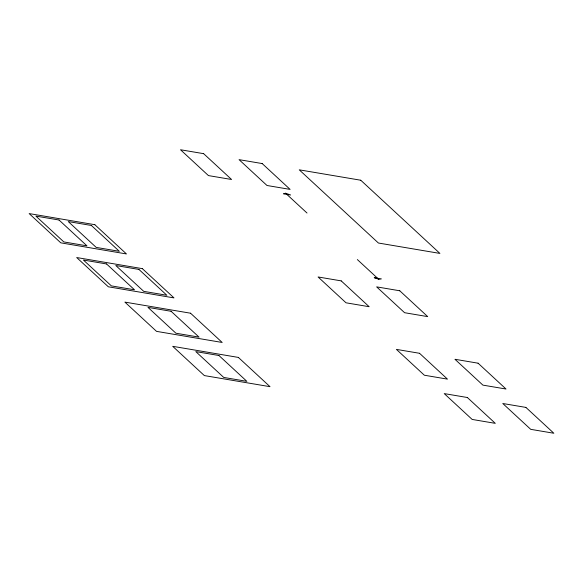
<?xml version="1.0" encoding="UTF-8"?>
<svg xmlns="http://www.w3.org/2000/svg" width="583" height="583" viewBox="0 0 583 583"><rect width="100%" height="100%" fill="white"/><g stroke="black" fill="none" stroke-linecap="round" stroke-linejoin="round"><path stroke-width="0.87" d="M285.816 193.454L283.506 193.789L290.618 194.999L285.597 193.228M378.484 279.133L374.235 277.69L381.355 278.893L378.761 279.366L357.35 259.573M285.532 193.192L307.008 213.028M203.635 153.664L180.497 149.751L208.444 175.592L231.575 179.498L203.635 153.664M262.182 163.561L239.045 159.647L266.992 185.489L290.123 189.402L262.182 163.561M360.753 180.227L299.247 169.828L378.411 243.024L439.917 253.423L360.753 180.227M94.818 224.688L29.15 213.582L60.792 242.841L126.46 253.948L94.818 224.688M59.021 220.002L35.884 216.096L63.831 241.93L86.962 245.844L59.021 220.002M91.393 225.475L68.255 221.569L96.202 247.403L119.333 251.317L91.393 225.475M341.215 280.882L318.085 276.969L346.025 302.803L369.163 306.716L341.215 280.882M399.763 290.779L376.633 286.865L404.58 312.707L427.711 316.62L399.763 290.779M142.347 268.639L76.679 257.533L108.329 286.792L173.989 297.898L142.347 268.639M106.551 263.953L83.42 260.04L111.36 285.881L134.498 289.795L106.551 263.953M138.922 269.426L115.784 265.513L143.731 291.354L166.869 295.268L138.922 269.426M190.554 313.209L124.886 302.103L156.528 331.363L222.196 342.469L190.554 313.209M171.096 311.286L147.965 307.379L175.913 333.214L199.043 337.127L171.096 311.286M419.534 353.291L396.404 349.385L424.344 375.219L447.482 379.132L419.534 353.291M478.082 363.194L454.951 359.281L482.892 385.123L506.029 389.029L478.082 363.194M238.374 357.423L172.706 346.324L204.349 375.583L270.016 386.682L238.374 357.423M218.924 355.506L195.786 351.593L223.734 377.434L246.864 381.348L218.924 355.506M467.355 397.511L444.224 393.598L472.164 419.439L495.302 423.353L467.355 397.511M525.902 407.408L502.772 403.502L530.719 429.336L553.85 433.249L525.902 407.408"/></g></svg>
